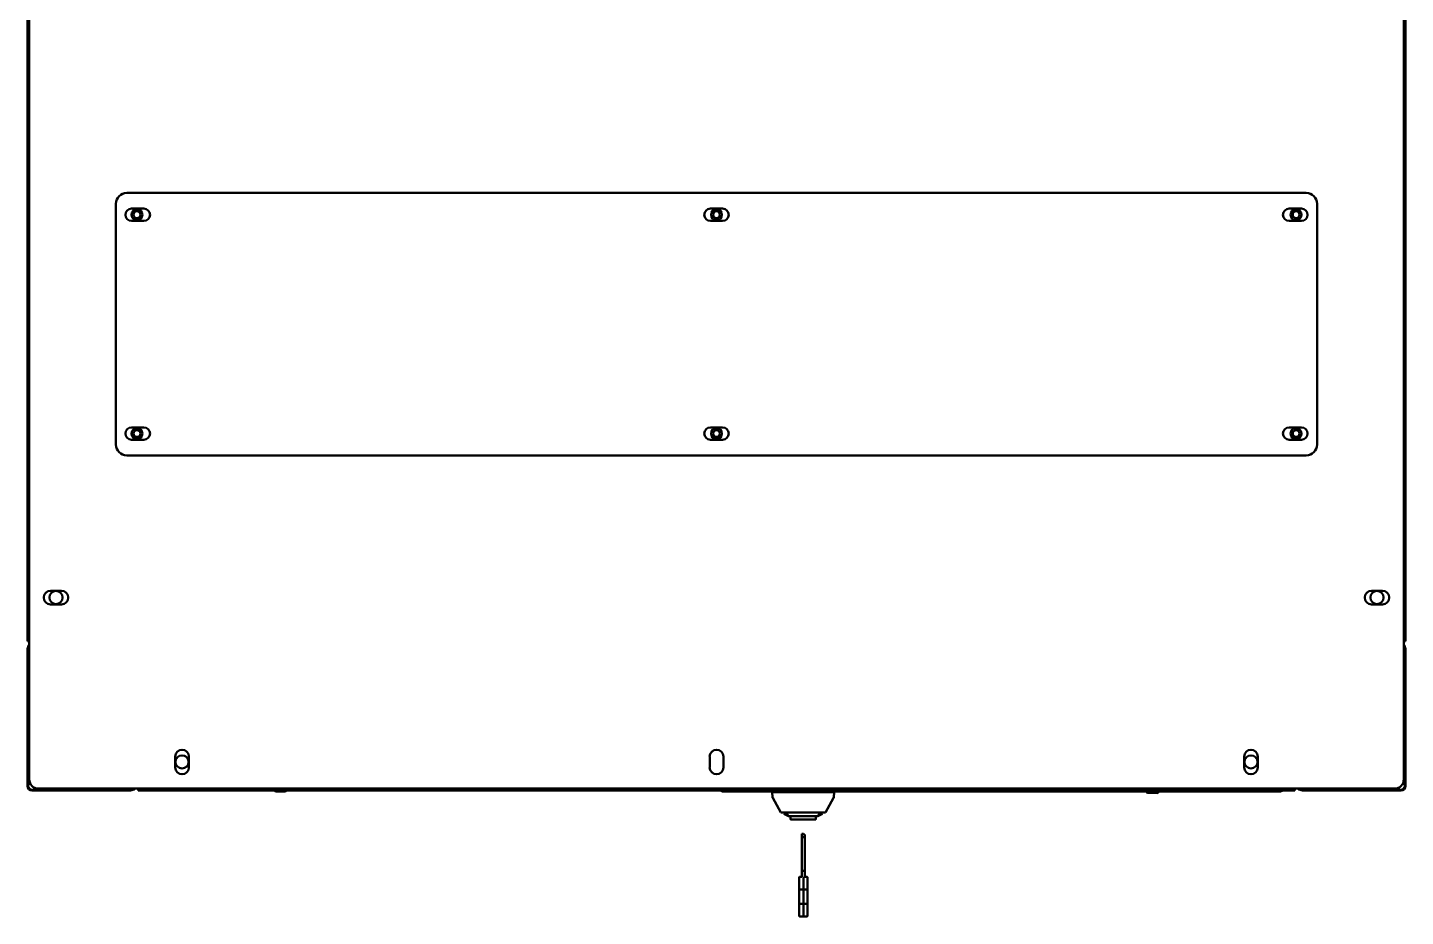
# Model space of a CAD drawing. Header units: millimetres. Extents: x 0 to 80, y -7 to 100.
# Drawn here: x 0 to 79.9, y -7.3 to 44.2 of the extents above; entities that cross this region are included whole.
import ezdxf

# ---------------------------------------------------------------- set-up
doc = ezdxf.new("R2010")
doc.units = ezdxf.units.MM
doc.layers.add('Visible (ANSI)', color=7, linetype='Continuous', lineweight=50)

msp = doc.modelspace()

# ---------------------------------------------------------------- linework, layer by layer
at = {"layer": 'Visible (ANSI)'}
for p, q in [((0.1, 0.633), (0.1, 99.291)), ((79.84, 99.291), (79.84, 0.633)), ((0, 8.645), (0, 91.28)), ((79.939, 91.28), (79.939, 8.645)), ((74.179, 34.651), (5.76, 34.651)), ((5.126, 34.017), (5.126, 20.057)), ((6.038, 33.739), (6.751, 33.739)), ((39.613, 33.739), (40.326, 33.739)), ((73.188, 33.739), (73.901, 33.739)), ((74.814, 20.057), (74.814, 34.017)), ((6.751, 33.026), (6.038, 33.026)), ((40.326, 33.026), (39.613, 33.026)), ((73.901, 33.026), (73.188, 33.026)), ((6.038, 21.049), (6.751, 21.049)), ((39.613, 21.049), (40.326, 21.049)), ((73.188, 21.049), (73.901, 21.049)), ((6.751, 20.335), (6.038, 20.335)), ((40.326, 20.335), (39.613, 20.335)), ((73.901, 20.335), (73.188, 20.335)), ((5.76, 19.423), (74.179, 19.423)), ((1.333, 11.578), (1.968, 11.578)), ((77.973, 11.578), (78.607, 11.578)), ((1.968, 10.783), (1.333, 10.783)), ((78.607, 10.783), (77.973, 10.783)), ((0, 8.645), (0.1, 8.645)), ((0, 8.2), (0.1, 8.2)), ((0, 8.2), (0, 0.366)), ((79.939, 8.645), (79.84, 8.645)), ((79.939, 8.2), (79.84, 8.2)), ((79.939, 8.2), (79.939, 0.366)), ((8.566, 1.328), (8.566, 1.962)), ((9.359, 1.962), (9.359, 1.328)), ((39.574, 1.328), (39.574, 1.962)), ((40.367, 1.962), (40.367, 1.328)), ((70.581, 1.328), (70.581, 1.962)), ((71.374, 1.962), (71.374, 1.328)), ((0, 0.366), (0, 0.266)), ((0, 0.366), (0.172, 0.366)), ((0.366, 0.172), (0.366, 0)), ((0.366, 0), (5.979, 0)), ((79.307, 0.1), (0.633, 0.1)), ((5.979, 0.1), (5.979, 0)), ((6.424, 0), (6.424, 0.1)), ((73.516, 0), (6.424, 0)), ((73.516, 0), (73.516, 0.1)), ((73.96, 0.1), (73.96, 0)), ((79.573, 0.171), (79.573, 0)), ((79.939, 0.366), (79.768, 0.366)), ((79.939, 0.366), (79.939, 0.266)), ((0.266, 0), (0.366, 0)), ((14.383, -0.065), (14.968, -0.065)), ((40.363, 0), (40.363, -0.063)), ((72.653, -0.063), (40.363, -0.063)), ((43.199, -0.102), (43.225, -0.389)), ((43.399, -0.102), (43.199, -0.102)), ((43.232, -0.44), (43.699, -1.281)), ((43.399, -0.102), (46.597, -0.102)), ((43.759, -0.102), (43.759, -0.063)), ((44.498, -0.102), (44.498, -0.063)), ((45.498, -0.102), (45.498, -0.063)), ((46.237, -0.102), (46.237, -0.063)), ((46.764, -0.44), (46.297, -1.281)), ((46.797, -0.102), (46.597, -0.102)), ((46.797, -0.102), (46.772, -0.389)), ((65.563, -0.087), (64.978, -0.087)), ((64.978, -0.152), (65.563, -0.152)), ((64.994, -0.087), (64.994, -0.063)), ((65.546, -0.087), (65.546, -0.063)), ((72.653, -0.063), (72.653, 0)), ((79.573, 0), (73.96, 0)), ((79.673, 0), (79.573, 0)), ((44.358, -1.281), (43.699, -1.281)), ((43.874, -1.363), (43.888, -1.281)), ((43.874, -1.363), (44.156, -1.494)), ((44.156, -1.494), (44.169, -1.5)), ((45.827, -1.5), (44.169, -1.5)), ((44.261, -1.5), (44.261, -1.665)), ((45.638, -1.281), (44.358, -1.281)), ((46.297, -1.281), (45.638, -1.281)), ((45.735, -1.5), (45.735, -1.665)), ((45.84, -1.494), (45.827, -1.5)), ((45.84, -1.494), (46.122, -1.363)), ((46.108, -1.281), (46.122, -1.363)), ((44.286, -1.69), (44.998, -1.69)), ((44.998, -1.69), (45.71, -1.69)), ((44.918, -2.552), (44.918, -2.515)), ((44.918, -2.515), (45.018, -2.515)), ((44.918, -2.552), (44.918, -2.715)), ((44.918, -2.715), (44.918, -4.663)), ((44.918, -2.715), (45.098, -2.715)), ((45.018, -2.552), (45.018, -2.515)), ((45.018, -2.552), (45.018, -2.567)), ((45.098, -2.554), (45.018, -2.554)), ((45.098, -2.567), (45.018, -2.567)), ((45.098, -2.554), (45.098, -2.567)), ((45.098, -2.567), (45.098, -2.715)), ((45.098, -2.715), (45.098, -4.663)), ((44.918, -4.663), (44.918, -4.721)), ((45.098, -4.663), (44.918, -4.663)), ((44.918, -4.721), (44.918, -5.017)), ((45.098, -4.721), (45.098, -4.663)), ((45.098, -4.721), (45.098, -5.017)), ((44.758, -5.749), (44.758, -5.063)), ((44.918, -5.013), (44.808, -5.013)), ((45.008, -5.74), (45.008, -5.017)), ((45.008, -5.017), (45.008, -5.74)), ((45.098, -5.013), (45.208, -5.013)), ((45.258, -5.063), (45.258, -5.749)), ((44.758, -5.749), (44.758, -6.575)), ((45.008, -5.74), (44.808, -5.74)), ((45.008, -5.74), (45.008, -6.584)), ((45.008, -5.74), (45.208, -5.74)), ((45.008, -6.584), (45.008, -5.74)), ((45.258, -6.575), (45.258, -5.749)), ((44.758, -7.261), (44.758, -6.575)), ((45.008, -6.584), (44.808, -6.584)), ((45.008, -7.311), (45.008, -6.584)), ((45.008, -6.584), (45.208, -6.584)), ((45.008, -6.584), (45.008, -7.311)), ((45.258, -6.575), (45.258, -7.261)), ((45.008, -7.311), (44.808, -7.311)), ((45.008, -7.311), (45.208, -7.311))]:
    msp.add_line(p, q, dxfattribs=at)
for centre, radius in [((6.346, 33.384), 0.317), ((6.346, 33.384), 0.198), ((39.97, 33.384), 0.317), ((39.97, 33.384), 0.198), ((73.595, 33.384), 0.317), ((73.595, 33.384), 0.198), ((6.346, 20.693), 0.317), ((6.346, 20.693), 0.198), ((39.97, 20.693), 0.317), ((39.97, 20.693), 0.198), ((73.595, 20.693), 0.317), ((73.595, 20.693), 0.198), ((1.65, 11.183), 0.381), ((78.289, 11.183), 0.381), ((8.962, 1.65), 0.381), ((70.978, 1.65), 0.381)]:
    msp.add_circle(centre, radius, dxfattribs=at)
for centre, radius, start, end in [((5.76, 34.017), 0.635, 90, 180), ((74.179, 34.017), 0.635, 0, 90), ((6.038, 33.382), 0.357, 90, 270), ((6.751, 33.382), 0.357, 270, 90), ((39.613, 33.382), 0.357, 90, 270), ((40.326, 33.382), 0.357, 270, 90), ((73.188, 33.382), 0.357, 90, 270), ((73.901, 33.382), 0.357, 270, 90), ((6.038, 20.692), 0.357, 90, 270), ((6.751, 20.692), 0.357, 270, 90), ((39.613, 20.692), 0.357, 90, 270), ((40.326, 20.692), 0.357, 270, 90), ((73.188, 20.692), 0.357, 90, 270), ((73.901, 20.692), 0.357, 270, 90), ((5.76, 20.057), 0.635, 180, 270), ((74.179, 20.057), 0.635, 270, 0), ((1.333, 11.181), 0.397, 90, 270), ((1.968, 11.181), 0.397, 270, 90), ((77.973, 11.181), 0.397, 90, 270), ((78.607, 11.181), 0.397, 270, 90), ((0.366, 8.2), 0.366, 136.54887, 180), ((79.573, 8.2), 0.366, 0, 43.22802), ((8.962, 1.962), 0.397, 0, 180), ((39.97, 1.962), 0.397, 0, 180), ((70.978, 1.962), 0.397, 0, 180), ((8.962, 1.328), 0.397, 180, 0), ((39.97, 1.328), 0.397, 180, 0), ((70.978, 1.328), 0.397, 180, 0), ((0.366, 0.366), 0.366, 180, 270), ((0.266, 0.266), 0.266, 180, 270), ((0.633, 0.633), 0.533, 180, 270), ((5.979, 0.366), 0.366, 270, 313.41476), ((14.383, -0.032), 0.0325, 90, 270), ((14.968, -0.032), 0.0325, 270, 90), ((73.96, 0.366), 0.366, 226.58524, 270), ((79.307, 0.633), 0.533, 270, 0), ((79.573, 0.366), 0.366, 270, 0), ((79.673, 0.266), 0.266, 270, 0), ((40.363, 0.168), 0.232, 226.55438, 270), ((46.738, -0.425), 0.03, 330.9454, 355), ((64.978, -0.12), 0.0325, 90, 270), ((65.563, -0.12), 0.0325, 270, 90), ((72.653, 0.168), 0.232, 270, 313.44562), ((44.998, -0.741), 1.13, 208.53285, 221.83273), ((44.998, -0.741), 1.124, 208.6854, 222.49731), ((44.998, -0.741), 1.124, 317.50269, 331.3146), ((44.998, -0.741), 1.13, 318.1669, 331.46715), ((44.286, -1.665), 0.025, 180, 270.00089), ((45.71, -1.665), 0.025, 269.99997, 0)]:
    msp.add_arc(centre, radius, start, end, dxfattribs=at)
for centre, major_axis, ratio, start_param, end_param in [((43.258, -0.425), (0.0026, -0.0299), 0.999932, 4.712389, 5.131351), ((45.208, -6.389), (0, -0.0974), 0.512958, 1.70372, 1.72757)]:
    msp.add_ellipse(centre, major_axis=major_axis, ratio=ratio, start_param=start_param, end_param=end_param, dxfattribs=at)
for points in [[(0, 0.366), (0, 0.405), (0.045, 0.443), (0.123, 0.481)], [(79.939, 0.366), (79.939, 0.405), (79.894, 0.443), (79.817, 0.481)]]:
    msp.add_open_spline(points, degree=3, dxfattribs=at)
for points, knots in [([(0.481, 0.122), (0.481, 0.121), (0.48, 0.12), (0.48, 0.119), (0.442, 0.043), (0.404, 0), (0.366, 0)], [0.8792797, 0.8792797, 0.8792797, 0.8792797, 0.888793, 0.888793, 0.888793, 1.5707963, 1.5707963, 1.5707963, 1.5707963]), ([(79.458, 0.122), (79.459, 0.121), (79.459, 0.12), (79.46, 0.119), (79.497, 0.043), (79.535, 0), (79.573, 0)], [0.8800273, 0.8800273, 0.8800273, 0.8800273, 0.888793, 0.888793, 0.888793, 1.5707963, 1.5707963, 1.5707963, 1.5707963]), ([(43.228, -0.427), (43.228, -0.427), (43.228, -0.427), (43.228, -0.427), (43.228, -0.427), (43.228, -0.427), (43.228, -0.427), (43.228, -0.426), (43.228, -0.426), (43.228, -0.426), (43.228, -0.426), (43.228, -0.426), (43.228, -0.425), (43.228, -0.425), (43.228, -0.425), (43.228, -0.424), (43.228, -0.424), (43.228, -0.424), (43.228, -0.424), (43.228, -0.423), (43.228, -0.423), (43.228, -0.422), (43.227, -0.422), (43.227, -0.421), (43.227, -0.42), (43.227, -0.42), (43.227, -0.419), (43.227, -0.419), (43.227, -0.418), (43.227, -0.417), (43.227, -0.416), (43.227, -0.416), (43.227, -0.415), (43.227, -0.414), (43.227, -0.413), (43.227, -0.413), (43.227, -0.412), (43.227, -0.412), (43.227, -0.412), (43.227, -0.412), (43.227, -0.411), (43.226, -0.41), (43.226, -0.409), (43.226, -0.409), (43.226, -0.409), (43.226, -0.409), (43.226, -0.408), (43.226, -0.407), (43.226, -0.406), (43.226, -0.406), (43.226, -0.406), (43.226, -0.405), (43.226, -0.404), (43.226, -0.403), (43.226, -0.402), (43.226, -0.402), (43.226, -0.402), (43.226, -0.402), (43.226, -0.401), (43.226, -0.4), (43.225, -0.399), (43.225, -0.398), (43.225, -0.398), (43.225, -0.398), (43.225, -0.396), (43.225, -0.395), (43.225, -0.394), (43.225, -0.394), (43.225, -0.393), (43.225, -0.393), (43.225, -0.392), (43.225, -0.391), (43.225, -0.389)], [0, 0, 0, 0, 0.0553251, 0.0553251, 0.0553251, 0.0666667, 0.0666667, 0.0666667, 0.1243694, 0.1243694, 0.1243694, 0.1333333, 0.1333333, 0.1333333, 0.1932252, 0.1932252, 0.1932252, 0.2, 0.2, 0.2, 0.2666667, 0.2666667, 0.2666667, 0.3333333, 0.3333333, 0.3333333, 0.4, 0.4, 0.4, 0.4666667, 0.4666667, 0.4666667, 0.5333333, 0.5333333, 0.5333333, 0.6, 0.6, 0.6, 0.606489, 0.606489, 0.606489, 0.6666667, 0.6666667, 0.6666667, 0.6753307, 0.6753307, 0.6753307, 0.7333333, 0.7333333, 0.7333333, 0.7442306, 0.7442306, 0.7442306, 0.8, 0.8, 0.8, 0.8131262, 0.8131262, 0.8131262, 0.8666667, 0.8666667, 0.8666667, 0.8819978, 0.8819978, 0.8819978, 0.9333333, 0.9333333, 0.9333333, 0.950864, 0.950864, 0.950864, 1, 1, 1, 1]), ([(46.772, -0.389), (46.771, -0.391), (46.771, -0.392), (46.771, -0.394), (46.771, -0.394), (46.771, -0.394), (46.771, -0.395), (46.771, -0.396), (46.771, -0.397), (46.771, -0.399), (46.771, -0.399), (46.771, -0.399), (46.771, -0.399), (46.771, -0.401), (46.77, -0.402), (46.77, -0.403), (46.77, -0.403), (46.77, -0.403), (46.77, -0.404), (46.77, -0.405), (46.77, -0.406), (46.77, -0.407), (46.77, -0.407), (46.77, -0.407), (46.77, -0.407), (46.77, -0.408), (46.77, -0.409), (46.77, -0.41), (46.77, -0.41), (46.77, -0.411), (46.77, -0.411), (46.77, -0.412), (46.769, -0.413), (46.769, -0.414), (46.769, -0.415), (46.769, -0.415), (46.769, -0.416), (46.769, -0.417), (46.769, -0.418), (46.769, -0.419), (46.769, -0.419), (46.769, -0.42), (46.769, -0.421), (46.769, -0.421), (46.769, -0.422), (46.769, -0.423), (46.769, -0.423), (46.769, -0.424), (46.768, -0.424), (46.768, -0.425), (46.768, -0.425), (46.768, -0.426), (46.768, -0.426), (46.768, -0.426), (46.768, -0.426), (46.768, -0.426), (46.768, -0.426), (46.768, -0.427), (46.768, -0.427), (46.768, -0.427), (46.768, -0.427), (46.768, -0.427), (46.768, -0.427), (46.768, -0.427)], [0, 0, 0, 0, 0.0545354, 0.0545354, 0.0545354, 0.0714286, 0.0714286, 0.0714286, 0.1283425, 0.1283425, 0.1283425, 0.1428571, 0.1428571, 0.1428571, 0.2021475, 0.2021475, 0.2021475, 0.2142857, 0.2142857, 0.2142857, 0.275955, 0.275955, 0.275955, 0.2857143, 0.2857143, 0.2857143, 0.3497652, 0.3497652, 0.3497652, 0.3571429, 0.3571429, 0.3571429, 0.4285714, 0.4285714, 0.4285714, 0.5, 0.5, 0.5, 0.5714286, 0.5714286, 0.5714286, 0.6428571, 0.6428571, 0.6428571, 0.7142857, 0.7142857, 0.7142857, 0.7857143, 0.7857143, 0.7857143, 0.8571429, 0.8571429, 0.8571429, 0.8664415, 0.8664415, 0.8664415, 0.9285714, 0.9285714, 0.9285714, 0.9403671, 0.9403671, 0.9403671, 1, 1, 1, 1]), ([(44.808, -5.013), (44.803, -5.013), (44.798, -5.014), (44.793, -5.015), (44.788, -5.017), (44.783, -5.019), (44.779, -5.022), (44.774, -5.026), (44.771, -5.029), (44.768, -5.034), (44.765, -5.038), (44.762, -5.043), (44.761, -5.047), (44.759, -5.052), (44.758, -5.058), (44.758, -5.063)], [0, 0, 0, 0, 0.2, 0.2, 0.2, 0.4, 0.4, 0.4, 0.6, 0.6, 0.6, 0.8, 0.8, 0.8, 1, 1, 1, 1]), ([(45.208, -5.013), (45.213, -5.013), (45.218, -5.014), (45.224, -5.015), (45.229, -5.017), (45.233, -5.019), (45.237, -5.022), (45.242, -5.026), (45.245, -5.029), (45.248, -5.034), (45.252, -5.038), (45.254, -5.043), (45.255, -5.047), (45.257, -5.052), (45.258, -5.058), (45.258, -5.063)], [0, 0, 0, 0, 0.2, 0.2, 0.2, 0.4, 0.4, 0.4, 0.6, 0.6, 0.6, 0.8, 0.8, 0.8, 0.9999978, 0.9999978, 0.9999978, 0.9999978]), ([(44.808, -5.74), (44.803, -5.74), (44.798, -5.74), (44.793, -5.741), (44.788, -5.741), (44.783, -5.741), (44.779, -5.742), (44.774, -5.742), (44.771, -5.743), (44.768, -5.744), (44.765, -5.745), (44.762, -5.746), (44.761, -5.746), (44.759, -5.747), (44.758, -5.748), (44.758, -5.749)], [0, 0, 0, 0, 0.2, 0.2, 0.2, 0.4, 0.4, 0.4, 0.6, 0.6, 0.6, 0.8, 0.8, 0.8, 1, 1, 1, 1]), ([(45.208, -5.74), (45.214, -5.74), (45.221, -5.74), (45.233, -5.741), (45.238, -5.742), (45.247, -5.744), (45.251, -5.744), (45.255, -5.746), (45.256, -5.747), (45.258, -5.748), (45.258, -5.748), (45.258, -5.749), (45.258, -5.749), (45.258, -5.749)], [0.07907377, 0.07907377, 0.07907377, 0.07907377, 0.09833468, 0.09833468, 0.11775044, 0.11775044, 0.13748031, 0.13748031, 0.14780678, 0.14780678, 0.15814754, 0.15814754, 0.15847095, 0.15847095, 0.15847095, 0.15847095]), ([(44.808, -6.584), (44.803, -6.584), (44.798, -6.583), (44.793, -6.583), (44.788, -6.583), (44.783, -6.582), (44.779, -6.582), (44.774, -6.581), (44.771, -6.581), (44.768, -6.58), (44.765, -6.579), (44.762, -6.578), (44.761, -6.577), (44.759, -6.577), (44.758, -6.576), (44.758, -6.575)], [0, 0, 0, 0, 0.2, 0.2, 0.2, 0.4, 0.4, 0.4, 0.6, 0.6, 0.6, 0.8, 0.8, 0.8, 1, 1, 1, 1]), ([(45.208, -6.584), (45.213, -6.584), (45.218, -6.583), (45.224, -6.583), (45.229, -6.583), (45.233, -6.582), (45.237, -6.582), (45.242, -6.581), (45.245, -6.581), (45.248, -6.58), (45.252, -6.579), (45.254, -6.578), (45.255, -6.577), (45.257, -6.577), (45.258, -6.576), (45.258, -6.575)], [0, 0, 0, 0, 0.2, 0.2, 0.2, 0.4, 0.4, 0.4, 0.6, 0.6, 0.6, 0.8, 0.8, 0.8, 0.99999, 0.99999, 0.99999, 0.99999]), ([(44.808, -7.311), (44.803, -7.311), (44.798, -7.31), (44.793, -7.309), (44.788, -7.307), (44.783, -7.304), (44.779, -7.301), (44.774, -7.298), (44.771, -7.295), (44.768, -7.29), (44.765, -7.286), (44.762, -7.281), (44.761, -7.276), (44.759, -7.271), (44.758, -7.266), (44.758, -7.261)], [0, 0, 0, 0, 0.2, 0.2, 0.2, 0.4, 0.4, 0.4, 0.6, 0.6, 0.6, 0.8, 0.8, 0.8, 1, 1, 1, 1]), ([(45.208, -7.311), (45.214, -7.311), (45.221, -7.31), (45.233, -7.305), (45.238, -7.301), (45.247, -7.292), (45.251, -7.287), (45.255, -7.278), (45.256, -7.275), (45.258, -7.268), (45.258, -7.265), (45.258, -7.261), (45.258, -7.261), (45.258, -7.261)], [0.07907377, 0.07907377, 0.07907377, 0.07907377, 0.09833468, 0.09833468, 0.11775044, 0.11775044, 0.13748031, 0.13748031, 0.14780678, 0.14780678, 0.15814754, 0.15814754, 0.15847095, 0.15847095, 0.15847095, 0.15847095])]:
    msp.add_open_spline(points, degree=3, knots=knots, dxfattribs=at)

doc.saveas('drawing.dxf')
